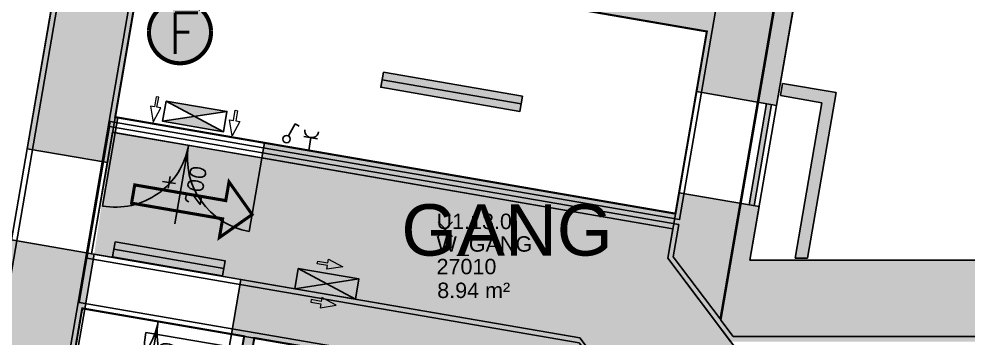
# Model space of a CAD drawing. Extents: x -90 to 4351, y -312 to 2865.
# Drawn here: x 1785 to 2710, y 1470 to 1781 of the extents above; entities that cross this region are included whole.
import ezdxf
from ezdxf.enums import TextEntityAlignment as Align

# ---------------------------------------------------------------- set-up
doc = ezdxf.new("R2010")
doc.units = 0
doc.header["$LTSCALE"] = 120
doc.header["$MEASUREMENT"] = 0
doc.header["$PDMODE"] = 3
doc.header["$PDSIZE"] = 7
doc.layers.get('0').update_dxf_attribs({"linetype": 'CONTINUOUS'})
for name, color, linetype in [('Added', 3, 'CONTINUOUS'), ('ARC-Tueren', 5, 'CONTINUOUS'), ('ARC-Tueren-nv', 5, 'CONTINUOUS'), ('BE-T-RNBVBF', 7, 'CONTINUOUS'), ('Deleted', 1, 'CONTINUOUS')]:
    doc.layers.add(name, color=color, linetype=linetype)
doc.styles.add('ATTRIBUTE', font='arial.ttf', dxfattribs={"width": 0.8, "height": 12.5})
doc.styles.add('RNB', font='arial.ttf', dxfattribs={"width": 0.8})
doc.styles.get("Standard").update_dxf_attribs({"font": 'simplex.shx'})

# ---------------------------------------------------------------- blocks, each defined once
blk = doc.blocks.new('*U63')
at = {"layer": 'ARC-Tueren'}
blk.add_line((-46.96, -28.31), (-46.96, -123.31), dxfattribs=at)
blk.add_arc((-46.96, -28.31), 95, 270, 0, dxfattribs=at)
at = {"layer": 'ARC-Tueren-nv'}
blk.add_line((0.54, -105.92), (0.54, -28.31), dxfattribs=at)
at = {"layer": 'ARC-Tueren-nv', "flags": 1}
for tag, p in [('TUERTYP', (-98.58, 40.22)), ('FLAECHE', (-98.58, 31.65)), ('DORNMASS', (-98.58, 23.08)), ('ANSCHLAGTYP', (-98.58, 14.51)), ('MATERIAL', (-98.58, 5.93)), ('FARBE', (-98.58, -2.64))]:
    blk.add_attdef(tag, p, '', height=5, dxfattribs=at)
at = {"layer": 'ARC-Tueren-nv'}
for tag, p in [('BRANDSCHUTZ-KL', (1.34, 4.19)), ('BEMERKUNG', (4.23, -11.21)), ('TUER-NR', (0.55, -14.19))]:
    blk.add_attdef(tag, text='', height=12.5, dxfattribs=at).set_placement(p, align=Align.CENTER)
at = {"layer": 'ARC-Tueren-nv', "flags": 2}
blk.add_attdef('BREITE1', (-4.96, -68.45), '', height=15, rotation=91.30872, dxfattribs=at)
at = {"layer": 'ARC-Tueren-nv'}
blk.add_attdef('HOEHE', (22.09, -67.86), '', height=15, rotation=91.30872, dxfattribs=at)
blk = doc.blocks.new('*U64')
at = {"layer": 'ARC-Tueren'}
for p, q in [((-72.5, 79.51), (-72.5, 7.01)), ((72.5, 79.51), (72.5, 7.01))]:
    blk.add_line(p, q, dxfattribs=at)
for centre, start, end in [((-72.5, 79.51), 270, 0), ((72.5, 79.51), 180, 270)]:
    blk.add_arc(centre, 72.5, start, end, dxfattribs=at)
at = {"layer": 'ARC-Tueren-nv'}
blk.add_line((0, 1.91), (0, 79.51), dxfattribs=at)
at = {"layer": 'ARC-Tueren-nv', "insert": (-21.1, 32.31), "char_height": 15, "width": 48.8163, "attachment_point": 1, "rotation": 90.10981}
blk.add_mtext('+', dxfattribs=at)
at = {"layer": 'ARC-Tueren-nv', "flags": 1}
for tag, p in [('TUERTYP', (-99.12, 148.05)), ('FLAECHE', (-99.12, 139.48)), ('DORNMASS', (-99.12, 130.9)), ('ANSCHLAGTYP', (-99.12, 122.33)), ('MATERIAL', (-99.12, 113.76)), ('FARBE', (-99.12, 105.19))]:
    blk.add_attdef(tag, p, '', height=5, dxfattribs=at)
at = {"layer": 'ARC-Tueren-nv'}
for tag, p in [('BEMERKUNG', (-0.88, 112.34)), ('BRANDSCHUTZ-KL', (-0.36, 96.42)), ('TUER-NR', (0.01, 79.57))]:
    blk.add_attdef(tag, text='', height=12.5, dxfattribs=at).set_placement(p, align=Align.CENTER)
at = {"layer": 'ARC-Tueren-nv', "flags": 2}
for tag, p in [('BREITE2', (-6.15, 43.2)), ('BREITE1', (-5.28, -3.75))]:
    blk.add_attdef(tag, p, '', height=15, rotation=90.10981, dxfattribs=at)
at = {"layer": 'ARC-Tueren-nv'}
blk.add_attdef('HOEHE', (21.06, 22.92), '', height=15, rotation=90.10981, dxfattribs=at)
blk = doc.blocks.new('*U74')
h = blk.add_hatch(color=254)
edge = h.paths.add_edge_path()
edge.add_line((-30.2, 1.68), (-30.2, -1.68))
edge.add_arc((0, 0), 30.25, 183.18012, 356.81988)
edge.add_line((30.2, -1.68), (30.2, 1.68))
edge.add_arc((0, 0), 30.25, 3.18012, 176.81988)
at = {"color": 1, "const_width": 4}
blk.add_lwpolyline([(-30.2, 1.68), (-30.2, -1.68, 0.945982), (30.2, -1.68), (30.2, 1.68, 0.945982)], format="xyb", close=True, dxfattribs=at)
at = {"color": 7, "insert": (-11.68, 19.03), "char_height": 40, "width": 40, "attachment_point": 1}
blk.add_mtext('F', dxfattribs=at)
blk = doc.blocks.new('*U84')
at = {"linetype": 'Continuous', "lineweight": 0}
blk.add_hatch(color=64, dxfattribs=at).paths.add_polyline_path([(87.15, -24.15), (84.01, -42.37), (115.87, -19.96), (93.34, 11.81), (90.2, -6.41), (1.53, 8.87), (0, 0), (-1.53, -8.87)])
at = {"color": 7, "linetype": 'Continuous', "lineweight": 0, "const_width": 3, "flags": 128}
blk.add_lwpolyline([(0, 0), (-1.53, -8.87), (87.15, -24.15), (84.01, -42.37), (115.87, -19.96), (93.34, 11.81), (90.2, -6.41), (1.53, 8.87)], close=True, dxfattribs=at)
blk = doc.blocks.new('*U96')
for p, q in [((6.75, 0), (-6.75, 0)), ((0, 0), (0, -12.64))]:
    blk.add_line(p, q)
blk.add_arc((0, 6.75), 6.75, 180, 0)
blk = doc.blocks.new('*U110')
for p, q in [((1.78, 3.14), (8.38, 14.92)), ((8.38, 14.92), (12.3, 12.72))]:
    blk.add_line(p, q)
blk.add_circle((0.01, 0), 3.6)
blk = doc.blocks.new('*U117')
h = blk.add_hatch(color=256)
h.paths.add_polyline_path([(30, 10), (-30, 10), (0, 0)])
h.paths.add_polyline_path([(30, -10), (0, 0), (-30, -10)])
for p, q in [((-30, -10), (30, 10)), ((-30, 10), (30, -10))]:
    blk.add_line(p, q)
at = {"lineweight": 5}
for points in [[(-2.5, 17.75), (-12.5, 17.75), (-12.5, 20.25), (-2.5, 20.25), (-2.5, 24), (12.5, 19), (-2.5, 14)], [(-2.5, -17.75), (-12.5, -17.75), (-12.5, -20.25), (-2.5, -20.25), (-2.5, -24), (12.5, -19), (-2.5, -14)]]:
    blk.add_lwpolyline(points, close=True, dxfattribs=at)
blk.add_lwpolyline([(-30, 10), (30, 10), (30, -10), (-30, -10)], close=True)
blk = doc.blocks.new('*U118')
h = blk.add_hatch(color=256)
h.paths.add_polyline_path([(30, 10), (-30, 10), (0, 0)])
h.paths.add_polyline_path([(30, -10), (0, 0), (-30, -10)])
for p, q in [((-30, -10), (30, 10)), ((-30, 10), (30, -10))]:
    blk.add_line(p, q)
at = {"lineweight": 5}
for points in [[(-37.75, 2.5), (-37.75, 12.5), (-40.25, 12.5), (-40.25, 2.5), (-44, 2.5), (-39, -12.5), (-34, 2.5)], [(37.75, 2.5), (37.75, 12.5), (40.25, 12.5), (40.25, 2.5), (44, 2.5), (39, -12.5), (34, 2.5)]]:
    blk.add_lwpolyline(points, close=True, dxfattribs=at)
blk.add_lwpolyline([(-30, 10), (30, 10), (30, -10), (-30, -10)], close=True)
blk = doc.blocks.new('*U127')
at = {"ltscale": 100}
blk.add_hatch(color=256, dxfattribs=at).paths.add_polyline_path([(0, 1.5), (0, 0), (10.88, 0), (10.88, 1.5)])
at = {"color": 7, "ltscale": 100}
blk.add_line((0, 0.75), (10.88, 0.75), dxfattribs=at)
blk.add_lwpolyline([(0, 1.5), (0, 0), (10.88, 0), (10.88, 1.5)], close=True, dxfattribs=at)
at = {"color": 7, "ltscale": 100, "style": 'ATTRIBUTE', "width": 0.8, "flags": 1}
for tag, p in [('TYPE', (0.003, -4.208)), ('BEZEICHNUNG', (-0.009, -6.194)), ('BEMERKUNG', (-0.009, -8.194)), ('DB_ID', (-0.009, -10.194)), ('ANLAGENGRUPPE', (-0.009, -11.967)), ('LICHTFARBE', (-0.009, -13.917)), ('SCHALTGRUPPE', (-0.009, -15.69))]:
    blk.add_attdef(tag, p, '', height=1.25, dxfattribs=at)
blk = doc.blocks.new('*U122')
at = {"ltscale": 100}
blk.add_hatch(color=256, dxfattribs=at).paths.add_polyline_path([(0, 1.5), (0, 0), (13.749, 0), (13.749, 1.5)])
at = {"color": 7, "ltscale": 100}
blk.add_line((0, 0.75), (13.749, 0.75), dxfattribs=at)
blk.add_lwpolyline([(0, 1.5), (0, 0), (13.749, 0), (13.749, 1.5)], close=True, dxfattribs=at)
at = {"color": 7, "ltscale": 100, "style": 'ATTRIBUTE', "width": 0.8, "flags": 1}
for tag, p in [('TYPE', (0.003, -4.208)), ('BEZEICHNUNG', (-0.009, -6.194)), ('BEMERKUNG', (-0.009, -8.194)), ('DB_ID', (-0.009, -10.194)), ('ANLAGENGRUPPE', (-0.009, -11.967)), ('LICHTFARBE', (-0.009, -13.917)), ('SCHALTGRUPPE', (-0.009, -15.69))]:
    blk.add_attdef(tag, p, '', height=1.25, dxfattribs=at)
blk = doc.blocks.new('RNB-VBF')
at = {"layer": 'Added'}
blk.add_point((0, 0), dxfattribs=at)
at = {"layer": 'Deleted'}
blk.add_point((0, 0), dxfattribs=at)
at = {"layer": 'Added', "style": 'RNB'}
for tag, p in [('RAUM_NUMMER', (-8.55, 0.08)), ('RAUM_BEZEICHNUNG', (-8.55, -21.92)), ('RAUM_NUMMER_OE', (-8.55, -43.89)), ('FLAECHE', (-7.92, -67.07))]:
    blk.add_attdef(tag, p, '', height=15, dxfattribs=at)
for tag, p, height, flags in [('BELEGUNG_MAX', (72.45, -52.77), 2.5, 9), ('BELEGUNG_AUS_MOEBLIERUNGSPLAN', (72.45, -56.93), 2.5, 9), ('ID', (72.45, -61.1), 2.5, 9), ('ID_RNB', (72.45, -65.27), 2.5, 9), ('BEMERKUNG', (72.45, -69.43), 2.5, 9), ('RAUM_HOEHE', (72.45, -73.43), 2.5, 9), ('RAUM_NUMMER_PLATZHALTER', (-9.19, -89.28), 15, 1), ('RAUM_FUNKTION', (72.45, -77.43), 2.5, 9), ('RAUM_AUFBAU', (72.45, -81.43), 2.5, 9), ('RAUM_MIETEINHEIT', (72.45, -85.43), 2.5, 9), ('BODENBELAG_AUS_PLAN', (-9.19, -111.26), 15, 1)]:
    blk.add_attdef(tag, p, '', height=height, dxfattribs=dict(at, flags=flags))
at = {"layer": 'Deleted', "style": 'RNB'}
for tag, p in [('RAUM_NUMMER', (-8.55, 0.08)), ('RAUM_BEZEICHNUNG', (-8.55, -21.92)), ('RAUM_NUMMER_OE', (-8.55, -43.89)), ('FLAECHE', (-7.92, -67.07))]:
    blk.add_attdef(tag, p, '', height=15, dxfattribs=at)
for tag, p, height, flags in [('BELEGUNG_MAX', (72.45, -52.77), 2.5, 9), ('BELEGUNG_AUS_MOEBLIERUNGSPLAN', (72.45, -56.93), 2.5, 9), ('ID', (72.45, -61.1), 2.5, 9), ('ID_RNB', (72.45, -65.27), 2.5, 9), ('BEMERKUNG', (72.45, -69.43), 2.5, 9), ('RAUM_HOEHE', (72.45, -73.43), 2.5, 9), ('RAUM_NUMMER_PLATZHALTER', (-9.19, -89.28), 15, 1), ('RAUM_FUNKTION', (72.45, -77.43), 2.5, 9), ('RAUM_AUFBAU', (72.45, -81.43), 2.5, 9), ('RAUM_MIETEINHEIT', (72.45, -85.43), 2.5, 9), ('BODENBELAG_AUS_PLAN', (-9.19, -111.26), 15, 1)]:
    blk.add_attdef(tag, p, '', height=height, dxfattribs=dict(at, flags=flags))
blk = doc.blocks.new('RNB-BSP')
at = {"layer": 'Added'}
blk.add_point((0, 0), dxfattribs=at)
at = {"layer": 'Deleted'}
blk.add_point((0, 0), dxfattribs=at)
at = {"layer": 'Added', "style": 'RNB'}
for tag, p in [('RAUM_NUMMER', (-4.281, 3.924)), ('RAUM_BEZEICHNUNG', (-4.281, -2.576))]:
    blk.add_attdef(tag, p, '', height=5, dxfattribs=at)
at = {"layer": 'Deleted', "style": 'RNB'}
for tag, p in [('RAUM_NUMMER', (-4.281, 3.924)), ('RAUM_BEZEICHNUNG', (-4.281, -2.576))]:
    blk.add_attdef(tag, p, '', height=5, dxfattribs=at)

msp = doc.modelspace()

# ---------------------------------------------------------------- hatches: boundary and pattern name
at = {"layer": 'Added'}
h = msp.add_hatch(color=256, dxfattribs=at)
h.dxf.hatch_style = 1
h.paths.add_polyline_path([(1299.91, 2502.97), (1283.13, 2405.6, 0.333333), (1257.66, 2257.78), (1241.53, 2164.16, 0.333333), (1216.06, 2016.34), (1199.93, 1922.72, 0.333333), (1174.46, 1774.9), (1154.09, 1656.64), (1178.72, 1652.4), (1232.92, 1643.06), (1257.55, 1785.95), (1193.49, 1796.99), (1194.34, 1801.92), (1179.56, 1804.46), (1173.44, 1805.52, -0.181689), (1191.46, 1893.74), (1194.84, 1893.16), (1209.62, 1890.61), (1210.47, 1895.54), (1274.52, 1884.5), (1299.15, 2027.39), (1235.09, 2038.43), (1235.94, 2043.36), (1221.16, 2045.9), (1215.04, 2046.96, -0.181689), (1233.06, 2135.18), (1236.44, 2134.6), (1251.22, 2132.05), (1252.07, 2136.98), (1316.12, 2125.94), (1340.75, 2268.84), (1276.69, 2279.87), (1277.54, 2284.8), (1262.76, 2287.35), (1256.64, 2288.4, -0.181689), (1274.66, 2376.62), (1278.04, 2376.04), (1292.82, 2373.49), (1293.67, 2378.42), (1357.72, 2367.38), (1370.68, 2442.58), (1912.69, 2349.19), (1792.99, 1654.43), (1871.04, 1640.98), (1909.24, 1862.71), (1938.81, 1857.62), (1946.87, 1904.43), (1917.31, 1909.52), (1990.74, 2335.74), (2536.33, 2241.74), (2524.44, 2172.75), (2602.49, 2159.31), (2622.44, 2275.1)])
h = msp.add_hatch(color=256, dxfattribs=at)
h.paths.add_polyline_path([(2014.12, 1470.2), (2004.26, 1471.9), (2002.14, 1459.58), (2012, 1457.89)])
h.paths.add_polyline_path([(1995.87, 1364.26), (1986.01, 1365.96), (1960.69, 1218.97, -0.05091), (1974.58, 1240.71)])
h.paths.add_polyline_path([(2024.04, 1660.28), (2021.49, 1645.5), (2421.71, 1576.54), (2424.26, 1591.32)])
h.paths.add_polyline_path([(2580.74, 1709.12), (2528.5, 1718.12), (2526.47, 1706.29), (2566.87, 1699.33), (2540.8, 1548), (2552.97, 1548)])
h.paths.add_polyline_path([(2517.87, 1697.63), (2512.94, 1698.48), (2495.96, 1599.93), (2500.89, 1599.08)])
h.paths.add_polyline_path([(2668.86, 2220.58), (2616.63, 2229.58), (2614.59, 2217.76), (2655, 2210.79), (2621.89, 2018.63), (2581.48, 2025.59), (2579.44, 2013.76), (2631.67, 2004.76)])
h = msp.add_hatch(color=256, dxfattribs=at)
h.paths.add_polyline_path([(2602.49, 2159.31), (2524.44, 2172.75), (2507.46, 2074.21), (2585.51, 2060.76)])
h.paths.add_polyline_path([(2585.51, 2060.76), (2507.46, 2074.21), (2483.69, 1936.24), (2561.74, 1922.79)])
h.paths.add_polyline_path([(2544.76, 1824.24), (2466.71, 1837.69), (2462.89, 1815.52), (2242.52, 1853.49), (2234.45, 1806.68), (2454.82, 1768.71), (2444.75, 1710.23), (2522.8, 1696.78)])
h.paths.add_polyline_path([(2561.74, 1922.79), (2537.1, 1927.04), (2520.12, 1828.49), (2544.76, 1824.24)])
h.paths.add_polyline_path([(3302.59, 1546), (2496.82, 1546), (2505.82, 1598.23), (2427.77, 1611.68), (2416.79, 1547.94), (2477.97, 1466.8), (3252.59, 1466.8), (3252.59, 907.2), (3252.59, 822.33), (3252.59, 276.33), (3117.33, 276.33), (3117.33, 822.33), (3252.59, 822.33), (3252.59, 907.2), (3117.33, 907.2), (3117.33, 1322.2), (3084.83, 1322.2), (3084.83, 907.2), (3011.59, 907.2), (3011.59, 1322.2), (2710.09, 1322.2), (2710.09, 889.3), (2411.09, 889.3), (2411.09, 1321.12), (2364.09, 1321.12), (2364.09, 909.33), (2053.33, 909.33), (2053.33, 822.33), (2364.09, 822.33), (2740.09, 822.33), (2792.33, 822.33), (2792.33, 907.2), (2740.09, 907.2), (2740.09, 1272.2), (2969.33, 1272.2), (2969.33, 907.2), (2919.33, 907.2), (2919.33, 822.33), (3084.83, 822.33), (3084.83, 819.33), (3084.83, 807.33), (3084.83, 276.33), (2915.39, 276.33), (2915.39, 211.33), (2910.39, 211.33), (2910.39, 196.33), (2910.39, 192.9, -0.181689), (2820.39, 190.13), (2820.39, 196.33), (2820.39, 211.33), (2815.39, 211.33), (2815.39, 276.33), (2651.99, 276.33), (2651.99, 211.33), (2646.99, 211.33), (2646.99, 196.33), (2646.99, 192.9, -0.181689), (2556.99, 190.13), (2556.99, 196.33), (2556.99, 211.33), (2551.99, 211.33), (2551.99, 276.33), (2388.59, 276.33), (2388.59, 211.33), (2383.59, 211.33), (2383.59, 196.33), (2383.59, 192.9, -0.181689), (2293.59, 190.13), (2293.59, 196.33), (2293.59, 211.33), (2288.59, 211.33), (2288.59, 276.33), (2125.19, 276.33), (2125.19, 211.33), (2120.19, 211.33), (2120.19, 196.33), (2120.19, 192.9, -0.181689), (2030.19, 190.13), (2030.19, 196.33), (2030.19, 211.33), (2025.19, 211.33), (2025.19, 276.33), (1861.79, 276.33), (1861.79, 211.33), (1856.79, 211.33), (1856.79, 196.33), (1856.79, 192.9, -0.181689), (1766.79, 190.13), (1766.79, 196.33), (1766.79, 211.33), (1761.79, 211.33), (1761.79, 276.33), (1629.79, 276.33), (1629.79, 260.53), (1404.79, 260.53), (1404.79, 195.53), (1399.79, 195.53), (1399.79, 180.53), (1399.79, 177.1, -0.181689), (1309.79, 174.33), (1309.79, 180.53), (1309.79, 195.53), (1304.79, 195.53), (1304.79, 260.53), (1075.58, 260.53), (989.35, 379.37), (1029.88, 614.6), (965.83, 625.64), (966.68, 630.56), (951.89, 633.11), (945.78, 634.16, -0.181689), (963.8, 722.39), (967.18, 721.8), (981.96, 719.26), (982.81, 724.18), (1046.86, 713.15), (1065.67, 822.33), (1157.24, 822.33), (1157.24, 909.33), (1106.51, 909.33), (1132.75, 1061.62), (1068.69, 1072.66), (1069.54, 1077.59), (1054.76, 1080.14), (1048.64, 1081.19, -0.181689), (1066.66, 1169.41), (1070.04, 1168.83), (1084.82, 1166.28), (1085.67, 1171.21), (1149.73, 1160.17), (1183.9, 1358.55), (1105.07, 1372.13), (1075.13, 1198.39, 0.333333), (1049.66, 1050.57), (1037.19, 978.2), (1012.1, 982.53), (972.27, 751.37, 0.333333), (946.8, 603.55), (904.79, 359.71), (1034.79, 180.53), (1279.79, 180.53, 0.333333), (1429.79, 180.53), (1674.79, 180.53), (1674.79, 196.33), (1736.79, 196.33, 0.333333), (1886.79, 196.33), (2000.19, 196.33, 0.333333), (2150.19, 196.33), (2263.59, 196.33, 0.333333), (2413.59, 196.33), (2526.99, 196.33, 0.333333), (2676.99, 196.33), (2790.39, 196.33, 0.333333), (2940.39, 196.33), (3302.59, 196.33), (3302.59, 1474.3)])
for points in [[(1881.14, 1684.9), (1878.68, 1685.32), (1876.13, 1670.54), (1878.6, 1670.12), (1878.6, 1670.12)], [(1777.71, 1565.73), (1858.22, 1551.86), (1849.05, 1498.64), (1846.59, 1499.07), (1798.33, 1218.97), (1798.33, 1119.33), (1760.83, 1119.33), (1760.83, 909.33), (1798.33, 909.33), (1798.33, 822.33), (1588.5, 822.33), (1588.5, 909.33), (1664.61, 909.33), (1712.33, 1186.32)]]:
    msp.add_hatch(color=256, dxfattribs=at).paths.add_polyline_path(points)
at = {"layer": 'Added', "ltscale": 100}
msp.add_hatch(color=256, dxfattribs=at).paths.add_polyline_path([(1876.13, 1670.54), (1858.22, 1551.86), (2331.26, 1470.36), (2411.09, 1364.49), (2411.09, 1308.3), (2521.09, 1308.3), (2521.09, 1409.63), (2416.79, 1547.94), (2421.71, 1576.54)])
at = {"layer": 'Added'}
h = msp.add_hatch(color=256, dxfattribs=at)
h.paths.add_polyline_path([(2001.11, 1527.24), (1991.95, 1474.02), (2364.09, 1409.91), (2364.09, 1391.8), (2364.09, 1321.12), (2411.09, 1321.12), (2411.09, 1364.49), (2331.26, 1470.36)])
h.paths.add_polyline_path([(1798.33, 822.33), (1081.21, 822.33), (1005.46, 382.72), (1082.65, 276.33), (1629.79, 276.33), (1998.33, 276.33), (1998.33, 705.33), (1940.33, 705.33), (1940.33, 655.33), (1948.33, 655.33), (1948.33, 326.33), (1108.15, 326.33), (1058.32, 395.01), (1123.33, 772.33), (1748.33, 772.33), (1748.33, 655.33), (1810.33, 655.33), (1810.33, 705.33), (1798.33, 705.33)])

# ---------------------------------------------------------------- linework, layer by layer
for p, q in [((1792.99, 1654.43), (1912.69, 2349.19)), ((1871.04, 1640.98), (1909.24, 1862.71)), ((2522.8, 1696.78), (2544.76, 1824.24)), ((2234.45, 1806.68), (2454.82, 1768.71)), ((2444.75, 1710.23), (2454.82, 1768.71)), ((2526.47, 1706.29), (2528.5, 1718.12)), ((2528.5, 1718.12), (2580.74, 1709.12)), ((2444.75, 1710.23), (2427.77, 1611.68)), ((2522.8, 1696.78), (2444.75, 1710.23)), ((2566.87, 1699.33), (2526.47, 1706.29)), ((2580.74, 1709.12), (2552.97, 1548)), ((2495.96, 1599.93), (2512.94, 1698.48)), ((2517.87, 1697.63), (2500.89, 1599.08)), ((2540.8, 1548), (2566.87, 1699.33)), ((1878.6, 1670.12), (1881.14, 1684.9)), ((1878.68, 1685.32), (1881.14, 1684.9)), ((1881.14, 1684.9), (2024.04, 1660.28)), ((1878.6, 1670.12), (1876.13, 1670.54)), ((2021.49, 1645.5), (1878.6, 1670.12)), ((2021.49, 1645.5), (2024.04, 1660.28)), ((2024.04, 1660.28), (2424.26, 1591.32)), ((1777.71, 1565.73), (1792.99, 1654.43)), ((1792.99, 1654.43), (1871.04, 1640.98)), ((1855.76, 1552.28), (1871.04, 1640.98)), ((2421.71, 1576.54), (2021.49, 1645.5)), ((2416.79, 1547.94), (2427.77, 1611.68)), ((2427.77, 1611.68), (2505.82, 1598.23)), ((2496.82, 1546), (2505.82, 1598.23)), ((1777.71, 1565.73), (1858.22, 1551.86)), ((1858.22, 1551.86), (1849.05, 1498.64)), ((1858.22, 1551.86), (2001.11, 1527.24)), ((2416.79, 1547.94), (2477.97, 1466.8)), ((3302.59, 1546), (2496.82, 1546)), ((2552.97, 1548), (2540.8, 1548)), ((2001.11, 1527.24), (1991.95, 1474.02)), ((2001.11, 1527.24), (2331.26, 1470.36)), ((1846.59, 1499.07), (1798.33, 1218.97)), ((1846.59, 1499.07), (1849.05, 1498.64)), ((1991.95, 1474.02), (1849.05, 1498.64)), ((1991.95, 1474.02), (2364.09, 1409.91)), ((2004.26, 1471.9), (2002.14, 1459.58)), ((2331.26, 1470.36), (2411.09, 1364.49))]:
    msp.add_line(p, q, dxfattribs=at)
for points in [[(2496.82, 1546), (3302.59, 1546), (3302.59, 196.33), (1674.79, 196), (1674.79, 180.53), (1034.79, 180.53), (904.79, 359.71), (1012.1, 982.53), (1037.19, 978.2), (1087.81, 1283.78), (853.27, 1324.19), (921.19, 1718.38), (1157.7, 1677.63), (1299.91, 2502.97), (2622.44, 2275.1), (2496.82, 1546)], [(1918.64, 2354.25), (1668.82, 904.33), (1100.57, 904.33), (1366.94, 2450.32), (1918.81, 2355.24), (2597.83, 2238.25), (2468.5, 1487.66), (2480.46, 1471.8), (3257.59, 1471.8), (3257.59, 902.2), (3006.59, 902.2), (3006.59, 1317.2), (2715.09, 1317.2), (2715.09, 884.3), (2406.09, 884.3), (2406.09, 1365.05), (2330.39, 1465.43), (1850.97, 1548.04), (1873.04, 1676.15), (2427.49, 1580.62), (2422.08, 1549.22), (2467.68, 1488.76), (2596.67, 2237.43), (1918.64, 2354.25)], [(1592.41, 2404.37), (1690.96, 2387.39), (1594.69, 1828.63), (1816.42, 1790.42), (1681.09, 1004.99), (1577.62, 1022.82), (1683.57, 1637.76), (1466.76, 1675.12)], [(1876.13, 1670.54), (2421.71, 1576.54), (2416.79, 1547.94), (2521.09, 1409.63), (2521.09, 1308.3), (2411.09, 1308.3), (2411.09, 1364.49), (2331.26, 1470.36), (1855.76, 1552.28)]]:
    msp.add_lwpolyline(points, close=True, dxfattribs=at)
msp.add_lwpolyline([(3089.83, 286.33), (2275.33, 286.33), (2275.33, 271.33), (1993.33, 271.33), (1993.33, 321.33), (1105.6, 321.33), (1053.03, 393.78), (1119.12, 777.33), (1793.33, 777.33), (1793.33, 1219.4), (1842.51, 1504.85), (1872.9, 1681.25), (1986.67, 2341.52), (2542.1, 2245.82), (2489.47, 1940.32), (2542.88, 1931.12), (2524.2, 1822.71), (2470.79, 1831.92), (2428.34, 1585.55), (1873.89, 1681.08), (1843.49, 1504.68), (2369.09, 1414.12), (2369.09, 827.33), (2735.09, 827.33)], dxfattribs=at)
at = {"layer": 'Added', "const_width": 2}
msp.add_lwpolyline([(2507.46, 2074.21), (2524.44, 2172.75), (2536.33, 2241.74), (1990.74, 2335.74), (1917.31, 1909.52), (1946.87, 1904.43), (1938.81, 1857.62), (1909.24, 1862.71), (1878.68, 1685.32), (1881.14, 1684.9), (2024.04, 1660.28), (2424.26, 1591.32), (2427.77, 1611.68), (2444.75, 1710.23), (2454.82, 1768.71), (2234.45, 1806.68), (2242.52, 1853.49), (2462.89, 1815.52), (2466.71, 1837.69), (2520.12, 1828.49), (2537.1, 1927.04), (2483.69, 1936.24)], close=True, dxfattribs=at)
for points in [[(2053.33, 909.33), (2076.89, 909.33), (2076.89, 1034.83), (1952.97, 1200.01, -0.040361), (1960.69, 1218.97), (2004.26, 1471.9), (1846.59, 1499.07), (1798.33, 1218.97), (1798.33, 705.33), (2134.83, 705.33), (2134.83, 822.33), (2053.33, 822.33)], [(2364.09, 1391.8), (2364.09, 1409.91), (2014.12, 1470.2), (2012, 1457.89), (1995.87, 1364.26), (1974.58, 1240.71, -0.638502), (2198.6, 1186.8), (2364.09, 1186.8)]]:
    msp.add_lwpolyline(points, format="xyb", close=True, dxfattribs=at)

# ---------------------------------------------------------------- block references
at = {"layer": 'Added', "ltscale": 100}
msp.add_blockref('*U74', (1941.78, 1767.97), dxfattribs=at)
at = {"layer": 'Added', "ltscale": 100, "xscale": 10, "yscale": 10, "zscale": 10, "rotation": 350.1534311652015}
for name, p in [('*U122', (2137.27, 1714.37)), ('*U127', (1876.01, 1549.21))]:
    msp.add_blockref(name, p, dxfattribs=at)
at = {"layer": 'Added'}
for name, p, rotation in [('*U118', (1956.15, 1686.02), 350.2240769964209), ('*U96', (2069.07, 1665.35), 351.0471902857729), ('*U117', (2084.79, 1522.97), 350.2240769964209)]:
    msp.add_blockref(name, p, dxfattribs=dict(at, rotation=rotation))
for name, p in [('*U110', (2045.56, 1663.93)), ('*U84', (1896.17, 1610.42))]:
    msp.add_blockref(name, p, dxfattribs=at)
ref = msp.add_blockref('*U64', (1936.54, 1579.45), dxfattribs=dict(at, rotation=350.2240769180202))
ref.add_attrib('HOEHE', '200', (1961.19, 1598.46), dxfattribs={"layer": 'ARC-Tueren-nv', "height": 15, "rotation": 80.33389})
ref = msp.add_blockref('RNB-BSP', (2200.18, 1576.21), dxfattribs=dict(at, xscale=10, yscale=10, zscale=10))
ref.add_attrib('RAUM_BEZEICHNUNG', 'GANG', (2157.37, 1550.45), dxfattribs={"layer": '0', "height": 50, "style": 'RNB'})
ref = msp.add_blockref('RNB-VBF', (2200.18, 1576.21), dxfattribs=at)
ref.add_attrib('RAUM_NUMMER', 'U1.13.0', (2191.62, 1576.29), dxfattribs={"layer": 'BE-T-RNBVBF', "height": 15, "style": 'RNB'})
ref.add_attrib('RAUM_BEZEICHNUNG', 'W_GANG', (2191.62, 1554.29), dxfattribs={"layer": 'BE-T-RNBVBF', "height": 15, "style": 'RNB'})
ref.add_attrib('RAUM_NUMMER_OE', '27010', (2191.62, 1532.31), dxfattribs={"layer": 'BE-T-RNBVBF', "height": 15, "style": 'RNB'})
ref.add_attrib('FLAECHE', '8.94 m²', (2192.26, 1509.14), dxfattribs={"layer": 'BE-T-RNBVBF', "height": 15, "style": 'RNB'})
ref = msp.add_blockref('*U64', (1907, 1407.97), dxfattribs=dict(at, rotation=350.2240769180202))
ref.add_attrib('HOEHE', '200', (1931.65, 1426.99), dxfattribs={"layer": 'ARC-Tueren-nv', "height": 15, "rotation": 80.33389})
ref = msp.add_blockref('*U63', (2022.07, 1408.5), dxfattribs=dict(at, rotation=260.2240706921054))
ref.add_attrib('HOEHE', '200', (1951.44, 1398.25), dxfattribs={"layer": 'ARC-Tueren-nv', "height": 15, "rotation": 351.53279})

doc.saveas('drawing.dxf')
